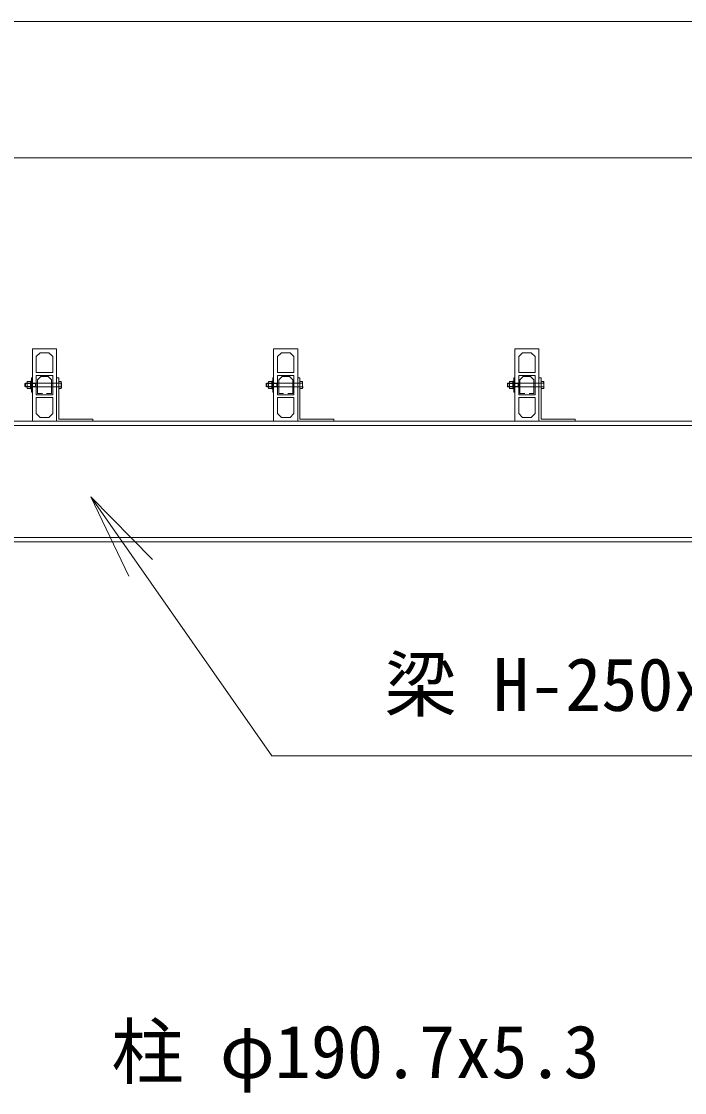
# Model space of a CAD drawing. Units: millimetres at full size, sheet at 1:60; details may follow other scales. Extents: x -1200 to 26400, y -900 to 18720.
# Drawn here: x 4033 to 5407, y 5815 to 8035 of the extents above; entities that cross this region are included whole.
import ezdxf
from ezdxf.enums import TextEntityAlignment as Align

# ---------------------------------------------------------------- set-up
doc = ezdxf.new("R2010")
doc.units = ezdxf.units.MM
doc.header["$LTSCALE"] = 60
for name, color, linetype, lineweight in [('D-STR', 1, 'Continuous', 13), ('D-STR-DIM', 7, 'Continuous', 13), ('D-STR-HTXT', 7, 'Continuous', 13)]:
    doc.layers.add(name, color=color, linetype=linetype, lineweight=lineweight)
doc.styles.add('ＭＳ ゴシック', font='')
doc.styles.get('ＭＳ ゴシック').set_extended_font_data('MS Gothic')

# ---------------------------------------------------------------- blocks, each defined once
blk = doc.blocks.new('open_arrow')
at = {"color": 0, "linetype": 'Continuous', "lineweight": -2}
blk.add_lwpolyline([(7.5, 1.25), (0, 0), (7.5, -1.25)], dxfattribs=at)

msp = doc.modelspace()

# ---------------------------------------------------------------- linework, layer by layer
at = {"layer": 'D-STR'}
for p, q in [((4055.37, 7206.49), (4055.37, 7356.49)), ((4055.37, 7356.49), (4105.37, 7356.49)), ((4105.37, 7356.49), (4105.37, 7206.49)), ((4555.37, 7206.49), (4555.37, 7356.49)), ((4555.37, 7356.49), (4605.37, 7356.49)), ((4605.37, 7356.49), (4605.37, 7206.49)), ((5055.37, 7206.49), (5055.37, 7356.49)), ((5055.37, 7356.49), (5105.37, 7356.49)), ((5105.37, 7356.49), (5105.37, 7206.49)), ((4071.37, 7348.49), (4063.37, 7340.49)), ((4063.37, 7340.49), (4063.37, 7307.49)), ((4089.37, 7348.49), (4071.37, 7348.49)), ((4097.37, 7340.49), (4089.37, 7348.49)), ((4097.37, 7307.49), (4097.37, 7340.49)), ((4571.37, 7348.49), (4563.37, 7340.49)), ((4563.37, 7340.49), (4563.37, 7307.49)), ((4589.37, 7348.49), (4571.37, 7348.49)), ((4597.37, 7340.49), (4589.37, 7348.49)), ((4597.37, 7307.49), (4597.37, 7340.49)), ((5071.37, 7348.49), (5063.37, 7340.49)), ((5063.37, 7340.49), (5063.37, 7307.49)), ((5089.37, 7348.49), (5071.37, 7348.49)), ((5097.37, 7340.49), (5089.37, 7348.49)), ((5097.37, 7307.49), (5097.37, 7340.49)), ((4063.37, 7307.49), (4097.37, 7307.49)), ((4563.37, 7307.49), (4597.37, 7307.49)), ((5063.37, 7307.49), (5097.37, 7307.49)), ((4039.87, 7284.41), (4061.87, 7284.41)), ((4040.96, 7285.49), (4040.96, 7277.49)), ((4044.57, 7287.99), (4045.15, 7289)), ((4044.57, 7274.99), (4044.57, 7287.99)), ((4045.15, 7289), (4050.79, 7289)), ((4050.79, 7285.25), (4045.15, 7285.25)), ((4050.79, 7289), (4051.37, 7287.99)), ((4051.37, 7289.49), (4053.37, 7289.49)), ((4051.37, 7273.49), (4051.37, 7289.49)), ((4051.37, 7287.99), (4051.37, 7274.99)), ((4053.37, 7296.49), (4055.37, 7296.49)), ((4053.37, 7266.49), (4053.37, 7296.49)), ((4053.37, 7289.49), (4053.37, 7273.49)), ((4055.37, 7296.49), (4055.37, 7266.49)), ((4061.87, 7285.49), (4061.87, 7277.49)), ((4061.87, 7284.41), (4065.62, 7285.49)), ((4063.37, 7261.49), (4063.37, 7301.49)), ((4063.37, 7301.49), (4097.37, 7301.49)), ((4072.72, 7298.92), (4065.92, 7292.12)), ((4065.92, 7292.12), (4065.92, 7264.07)), ((4088.02, 7298.92), (4072.72, 7298.92)), ((4094.82, 7292.12), (4088.02, 7298.92)), ((4094.82, 7264.07), (4094.82, 7292.12)), ((4097.37, 7301.49), (4097.37, 7261.49)), ((4109.87, 7296.49), (4105.37, 7296.49)), ((4105.37, 7296.49), (4105.37, 7206.49)), ((4109.87, 7210.99), (4109.87, 7296.49)), ((4114.68, 7285.25), (4109.87, 7285.25)), ((4539.87, 7284.41), (4561.87, 7284.41)), ((4540.96, 7285.49), (4540.96, 7277.49)), ((4544.57, 7287.99), (4545.15, 7289)), ((4544.57, 7274.99), (4544.57, 7287.99)), ((4545.15, 7289), (4550.79, 7289)), ((4550.79, 7285.25), (4545.15, 7285.25)), ((4550.79, 7289), (4551.37, 7287.99)), ((4551.37, 7289.49), (4553.37, 7289.49)), ((4551.37, 7273.49), (4551.37, 7289.49)), ((4551.37, 7287.99), (4551.37, 7274.99)), ((4553.37, 7296.49), (4555.37, 7296.49)), ((4553.37, 7266.49), (4553.37, 7296.49)), ((4553.37, 7289.49), (4553.37, 7273.49)), ((4555.37, 7296.49), (4555.37, 7266.49)), ((4561.87, 7285.49), (4561.87, 7277.49)), ((4561.87, 7284.41), (4565.62, 7285.49)), ((4563.37, 7261.49), (4563.37, 7301.49)), ((4563.37, 7301.49), (4597.37, 7301.49)), ((4572.72, 7298.92), (4565.92, 7292.12)), ((4565.92, 7292.12), (4565.92, 7264.07)), ((4588.02, 7298.92), (4572.72, 7298.92)), ((4594.82, 7292.12), (4588.02, 7298.92)), ((4594.82, 7264.07), (4594.82, 7292.12)), ((4597.37, 7301.49), (4597.37, 7261.49)), ((4609.87, 7296.49), (4605.37, 7296.49)), ((4605.37, 7296.49), (4605.37, 7206.49)), ((4609.87, 7210.99), (4609.87, 7296.49)), ((4614.68, 7285.25), (4609.87, 7285.25)), ((5039.87, 7284.41), (5061.87, 7284.41)), ((5040.96, 7285.49), (5040.96, 7277.49)), ((5044.57, 7287.99), (5045.15, 7289)), ((5044.57, 7274.99), (5044.57, 7287.99)), ((5045.15, 7289), (5050.79, 7289)), ((5050.79, 7285.25), (5045.15, 7285.25)), ((5050.79, 7289), (5051.37, 7287.99)), ((5051.37, 7289.49), (5053.37, 7289.49)), ((5051.37, 7273.49), (5051.37, 7289.49)), ((5051.37, 7287.99), (5051.37, 7274.99)), ((5053.37, 7296.49), (5055.37, 7296.49)), ((5053.37, 7266.49), (5053.37, 7296.49)), ((5053.37, 7289.49), (5053.37, 7273.49)), ((5055.37, 7296.49), (5055.37, 7266.49)), ((5061.87, 7285.49), (5061.87, 7277.49)), ((5061.87, 7284.41), (5065.62, 7285.49)), ((5063.37, 7261.49), (5063.37, 7301.49)), ((5063.37, 7301.49), (5097.37, 7301.49)), ((5072.72, 7298.92), (5065.92, 7292.12)), ((5065.92, 7292.12), (5065.92, 7264.07)), ((5088.02, 7298.92), (5072.72, 7298.92)), ((5094.82, 7292.12), (5088.02, 7298.92)), ((5094.82, 7264.07), (5094.82, 7292.12)), ((5097.37, 7301.49), (5097.37, 7261.49)), ((5109.87, 7296.49), (5105.37, 7296.49)), ((5105.37, 7296.49), (5105.37, 7206.49)), ((5109.87, 7210.99), (5109.87, 7296.49)), ((5114.68, 7285.25), (5109.87, 7285.25)), ((4039.87, 7278.58), (4061.87, 7278.58)), ((4045.15, 7273.99), (4044.57, 7274.99)), ((4045.15, 7277.74), (4050.79, 7277.74)), ((4050.79, 7273.99), (4045.15, 7273.99)), ((4051.37, 7274.99), (4050.79, 7273.99)), ((4053.37, 7273.49), (4051.37, 7273.49)), ((4055.37, 7266.49), (4053.37, 7266.49)), ((4061.87, 7278.58), (4065.62, 7277.49)), ((4097.37, 7261.49), (4063.37, 7261.49)), ((4065.92, 7264.07), (4075.92, 7264.07)), ((4084.82, 7264.07), (4094.82, 7264.07)), ((4109.87, 7277.74), (4114.68, 7277.74)), ((4539.87, 7278.58), (4561.87, 7278.58)), ((4545.15, 7273.99), (4544.57, 7274.99)), ((4545.15, 7277.74), (4550.79, 7277.74)), ((4550.79, 7273.99), (4545.15, 7273.99)), ((4551.37, 7274.99), (4550.79, 7273.99)), ((4553.37, 7273.49), (4551.37, 7273.49)), ((4555.37, 7266.49), (4553.37, 7266.49)), ((4561.87, 7278.58), (4565.62, 7277.49)), ((4597.37, 7261.49), (4563.37, 7261.49)), ((4565.92, 7264.07), (4575.92, 7264.07)), ((4584.82, 7264.07), (4594.82, 7264.07)), ((4609.87, 7277.74), (4614.68, 7277.74)), ((5039.87, 7278.58), (5061.87, 7278.58)), ((5045.15, 7273.99), (5044.57, 7274.99)), ((5045.15, 7277.74), (5050.79, 7277.74)), ((5050.79, 7273.99), (5045.15, 7273.99)), ((5051.37, 7274.99), (5050.79, 7273.99)), ((5053.37, 7273.49), (5051.37, 7273.49)), ((5055.37, 7266.49), (5053.37, 7266.49)), ((5061.87, 7278.58), (5065.62, 7277.49)), ((5097.37, 7261.49), (5063.37, 7261.49)), ((5065.92, 7264.07), (5075.92, 7264.07)), ((5084.82, 7264.07), (5094.82, 7264.07)), ((5109.87, 7277.74), (5114.68, 7277.74)), ((4063.37, 7222.49), (4063.37, 7255.49)), ((4063.37, 7255.49), (4097.37, 7255.49)), ((4097.37, 7255.49), (4097.37, 7222.49)), ((4563.37, 7222.49), (4563.37, 7255.49)), ((4563.37, 7255.49), (4597.37, 7255.49)), ((4597.37, 7255.49), (4597.37, 7222.49)), ((5063.37, 7222.49), (5063.37, 7255.49)), ((5063.37, 7255.49), (5097.37, 7255.49)), ((5097.37, 7255.49), (5097.37, 7222.49)), ((4071.37, 7214.49), (4063.37, 7222.49)), ((4097.37, 7222.49), (4089.37, 7214.49)), ((4571.37, 7214.49), (4563.37, 7222.49)), ((4597.37, 7222.49), (4589.37, 7214.49)), ((5071.37, 7214.49), (5063.37, 7222.49)), ((5097.37, 7222.49), (5089.37, 7214.49)), ((12780.37, 7206.49), (2380.37, 7206.49)), ((7577.87, 7197.49), (2389.37, 7197.49)), ((4105.37, 7206.49), (4055.37, 7206.49)), ((4089.37, 7214.49), (4071.37, 7214.49)), ((4105.37, 7206.49), (4180.37, 7206.49)), ((4180.37, 7210.99), (4109.87, 7210.99)), ((4180.37, 7206.49), (4180.37, 7210.99)), ((4605.37, 7206.49), (4555.37, 7206.49)), ((4589.37, 7214.49), (4571.37, 7214.49)), ((4605.37, 7206.49), (4680.37, 7206.49)), ((4680.37, 7210.99), (4609.87, 7210.99)), ((4680.37, 7206.49), (4680.37, 7210.99)), ((5105.37, 7206.49), (5055.37, 7206.49)), ((5089.37, 7214.49), (5071.37, 7214.49)), ((5105.37, 7206.49), (5180.37, 7206.49)), ((5180.37, 7210.99), (5109.87, 7210.99)), ((5180.37, 7206.49), (5180.37, 7210.99)), ((3380.37, 6956.49), (11780.37, 6956.49)), ((3381.22, 6965.49), (7577.87, 6965.49))]:
    msp.add_line(p, q, dxfattribs=at)
for points in [[(4109.87, 7285.49), (4040.96, 7285.49), (4039.87, 7284.41), (4039.87, 7278.58), (4040.96, 7277.49), (4109.87, 7277.49)], [(4609.87, 7285.49), (4540.96, 7285.49), (4539.87, 7284.41), (4539.87, 7278.58), (4540.96, 7277.49), (4609.87, 7277.49)], [(5109.87, 7285.49), (5040.96, 7285.49), (5039.87, 7284.41), (5039.87, 7278.58), (5040.96, 7277.49), (5109.87, 7277.49)]]:
    msp.add_lwpolyline(points, dxfattribs=at)
for points in [[(4109.87, 7289), (4114.68, 7289), (4115.26, 7287.99), (4115.26, 7274.99), (4114.68, 7273.99), (4109.87, 7273.99)], [(4609.87, 7289), (4614.68, 7289), (4615.26, 7287.99), (4615.26, 7274.99), (4614.68, 7273.99), (4609.87, 7273.99)], [(5109.87, 7289), (5114.68, 7289), (5115.26, 7287.99), (5115.26, 7274.99), (5114.68, 7273.99), (5109.87, 7273.99)]]:
    msp.add_lwpolyline(points, close=True, dxfattribs=at)
for points in [[(4114.68, 7289), (4114.72, 7288.84), (4114.83, 7288.37), (4114.86, 7288.21), (4114.9, 7288.05), (4115, 7287.58), (4115.03, 7287.42), (4115.06, 7287.26), (4115.15, 7286.79), (4115.17, 7286.63), (4115.2, 7286.47), (4115.26, 7285.99), (4115.27, 7285.83), (4115.29, 7285.61), (4115.33, 7284.93), (4115.34, 7284.71), (4115.35, 7284.48), (4115.34, 7283.8), (4115.34, 7283.57), (4115.34, 7283.35), (4115.33, 7282.67), (4115.32, 7282.44), (4115.32, 7282.21), (4115.31, 7281.53), (4115.32, 7281.31), (4115.33, 7281.03), (4115.36, 7280.21), (4115.38, 7279.94), (4115.4, 7279.67), (4115.47, 7278.85), (4115.5, 7278.58), (4115.53, 7278.31), (4115.63, 7277.49), (4115.66, 7277.22), (4115.69, 7276.95), (4115.8, 7276.14), (4115.84, 7275.87)], [(4614.68, 7289), (4614.72, 7288.84), (4614.83, 7288.37), (4614.86, 7288.21), (4614.9, 7288.05), (4615, 7287.58), (4615.03, 7287.42), (4615.06, 7287.26), (4615.15, 7286.79), (4615.17, 7286.63), (4615.2, 7286.47), (4615.26, 7285.99), (4615.27, 7285.83), (4615.29, 7285.61), (4615.33, 7284.93), (4615.34, 7284.71), (4615.35, 7284.48), (4615.34, 7283.8), (4615.34, 7283.57), (4615.34, 7283.35), (4615.33, 7282.67), (4615.32, 7282.44), (4615.32, 7282.21), (4615.31, 7281.53), (4615.32, 7281.31), (4615.33, 7281.03), (4615.36, 7280.21), (4615.38, 7279.94), (4615.4, 7279.67), (4615.47, 7278.85), (4615.5, 7278.58), (4615.53, 7278.31), (4615.63, 7277.49), (4615.66, 7277.22), (4615.69, 7276.95), (4615.8, 7276.14), (4615.84, 7275.87)], [(5114.68, 7289), (5114.72, 7288.84), (5114.83, 7288.37), (5114.86, 7288.21), (5114.9, 7288.05), (5115, 7287.58), (5115.03, 7287.42), (5115.06, 7287.26), (5115.15, 7286.79), (5115.17, 7286.63), (5115.2, 7286.47), (5115.26, 7285.99), (5115.27, 7285.83), (5115.29, 7285.61), (5115.33, 7284.93), (5115.34, 7284.71), (5115.35, 7284.48), (5115.34, 7283.8), (5115.34, 7283.57), (5115.34, 7283.35), (5115.33, 7282.67), (5115.32, 7282.44), (5115.32, 7282.21), (5115.31, 7281.53), (5115.32, 7281.31), (5115.33, 7281.03), (5115.36, 7280.21), (5115.38, 7279.94), (5115.4, 7279.67), (5115.47, 7278.85), (5115.5, 7278.58), (5115.53, 7278.31), (5115.63, 7277.49), (5115.66, 7277.22), (5115.69, 7276.95), (5115.8, 7276.14), (5115.84, 7275.87)]]:
    msp.add_open_spline(points, degree=3, knots=[0, 0, 0, 0, 1, 1, 1, 2, 2, 2, 3, 3, 3, 4, 4, 4, 5, 5, 5, 6, 6, 6, 7, 7, 7, 8, 8, 8, 9, 9, 9, 10, 10, 10, 11, 11, 11, 12, 12, 12, 12], dxfattribs=at)
at = {"layer": 'D-STR-DIM'}
for p, q in [((12780.37, 8035.19), (2380.37, 8035.19)), ((7580.37, 7752.28), (3580.37, 7752.28))]:
    msp.add_line(p, q, dxfattribs=at)
at = {"layer": 'D-STR-HTXT'}
msp.add_lwpolyline([(4176.24, 7049.91), (4551.87, 6512.68), (4731.87, 6512.68), (6014.02, 6512.68)], dxfattribs=at)

# ---------------------------------------------------------------- block references
at = {"layer": 'D-STR-HTXT', "xscale": 24, "yscale": 24, "rotation": 305}
msp.add_blockref('open_arrow', (4176.24, 7049.91), dxfattribs=at)

# ---------------------------------------------------------------- texts
at = {"layer": 'D-STR-HTXT', "style": 'ＭＳ ゴシック'}
for s, p in [('梁 H-250x125x6x4', (4785.13, 6715.95)), ('柱 φ190.7x5.3', (4219.01, 5954.77))]:
    msp.add_text(s, height=110, dxfattribs=at).set_placement(p, align=Align.TOP_LEFT)

doc.saveas('drawing.dxf')
